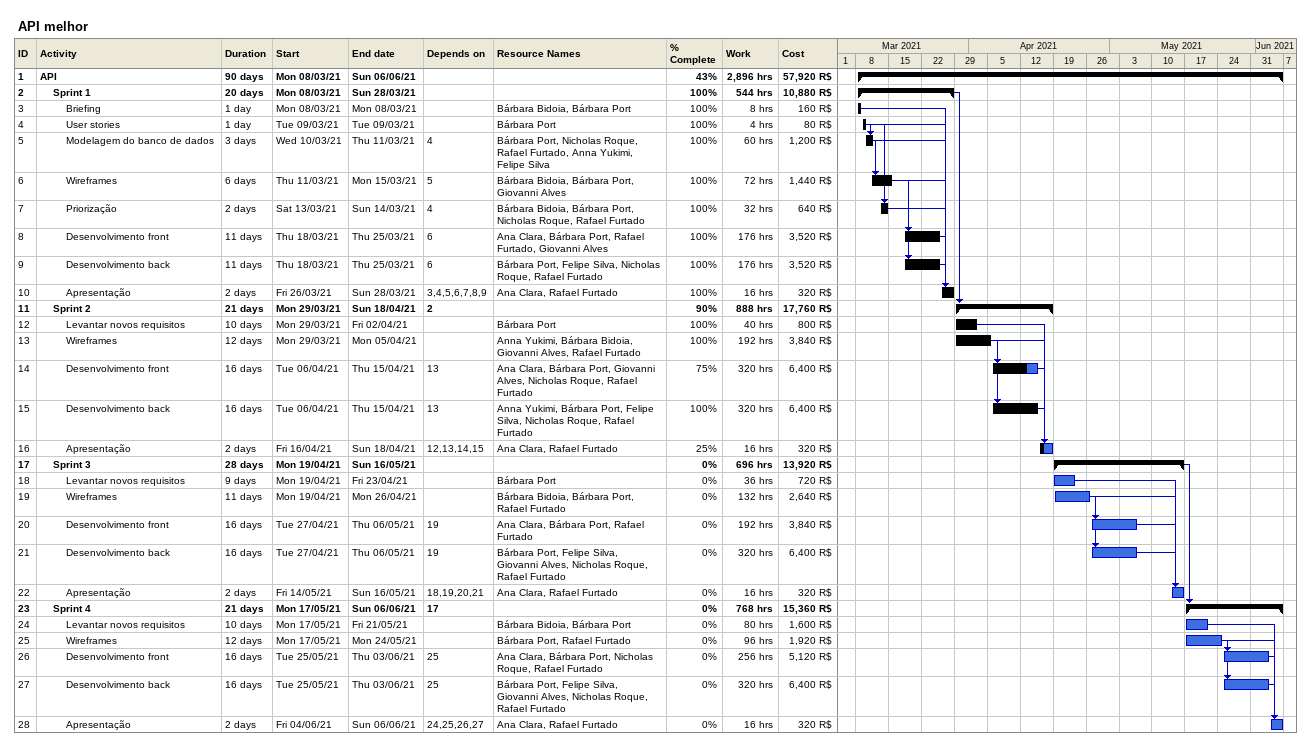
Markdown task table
API melhor

| ID | Level | Task | Duration | Start | Finish | Predecessors | Resources | % complete | Work (h) | Cost (R$) |
|---|---|---|---|---|---|---|---|---|---|---|
| 1 | 1 | **API** | 90d | 2021-03-08 | 2021-06-06 |  |  | 43 | 2896 | 57920 |
| 2 | 2 | **Sprint 1** | 20d | 2021-03-08 | 2021-03-28 |  |  | 100 | 544 | 10880 |
| 3 | 3 | Briefing | 1d | 2021-03-08 | 2021-03-08 |  | Bárbara Bidoia, Bárbara Port | 100 | 8 | 160 |
| 4 | 3 | User stories | 1d | 2021-03-09 | 2021-03-09 |  | Bárbara Port | 100 | 4 | 80 |
| 5 | 3 | Modelagem do banco de dados | 3d | 2021-03-10 | 2021-03-11 | 4 | Bárbara Port, Nicholas Roque, Rafael Furtado, Anna Yukimi, Felipe Silva | 100 | 60 | 1200 |
| 6 | 3 | Wireframes | 6d | 2021-03-11 | 2021-03-15 | 5 | Bárbara Bidoia, Bárbara Port, Giovanni Alves | 100 | 72 | 1440 |
| 7 | 3 | Priorização | 2d | 2021-03-13 | 2021-03-14 | 4 | Bárbara Bidoia, Bárbara Port, Nicholas Roque, Rafael Furtado | 100 | 32 | 640 |
| 8 | 3 | Desenvolvimento front | 11d | 2021-03-18 | 2021-03-25 | 6 | Ana Clara, Bárbara Port, Rafael Furtado, Giovanni Alves | 100 | 176 | 3520 |
| 9 | 3 | Desenvolvimento back | 11d | 2021-03-18 | 2021-03-25 | 6 | Bárbara Port, Felipe Silva, Nicholas Roque, Rafael Furtado | 100 | 176 | 3520 |
| 10 | 3 | Apresentação | 2d | 2021-03-26 | 2021-03-28 | 3, 4, 5, 6, 7, 8, 9 | Ana Clara, Rafael Furtado | 100 | 16 | 320 |
| 11 | 2 | **Sprint 2** | 21d | 2021-03-29 | 2021-04-18 | 2 |  | 90 | 888 | 17760 |
| 12 | 3 | Levantar novos requisitos | 10d | 2021-03-29 | 2021-04-02 |  | Bárbara Port | 100 | 40 | 800 |
| 13 | 3 | Wireframes | 12d | 2021-03-29 | 2021-04-05 |  | Anna Yukimi, Bárbara Bidoia, Giovanni Alves, Rafael Furtado | 100 | 192 | 3840 |
| 14 | 3 | Desenvolvimento front | 16d | 2021-04-06 | 2021-04-15 | 13 | Ana Clara, Bárbara Port, Giovanni Alves, Nicholas Roque, Rafael Furtado | 75 | 320 | 6400 |
| 15 | 3 | Desenvolvimento back | 16d | 2021-04-06 | 2021-04-15 | 13 | Anna Yukimi, Bárbara Port, Felipe Silva, Nicholas Roque, Rafael Furtado | 100 | 320 | 6400 |
| 16 | 3 | Apresentação | 2d | 2021-04-16 | 2021-04-18 | 12, 13, 14, 15 | Ana Clara, Rafael Furtado | 25 | 16 | 320 |
| 17 | 2 | **Sprint 3** | 28d | 2021-04-19 | 2021-05-16 |  |  | 0 | 696 | 13920 |
| 18 | 3 | Levantar novos requisitos | 9d | 2021-04-19 | 2021-04-23 |  | Bárbara Port | 0 | 36 | 720 |
| 19 | 3 | Wireframes | 11d | 2021-04-19 | 2021-04-26 |  | Bárbara Bidoia, Bárbara Port, Rafael Furtado | 0 | 132 | 2640 |
| 20 | 3 | Desenvolvimento front | 16d | 2021-04-27 | 2021-05-06 | 19 | Ana Clara, Bárbara Port, Rafael Furtado | 0 | 192 | 3840 |
| 21 | 3 | Desenvolvimento back | 16d | 2021-04-27 | 2021-05-06 | 19 | Bárbara Port, Felipe Silva, Giovanni Alves, Nicholas Roque, Rafael Furtado | 0 | 320 | 6400 |
| 22 | 3 | Apresentação | 2d | 2021-05-14 | 2021-05-16 | 18, 19, 20, 21 | Ana Clara, Rafael Furtado | 0 | 16 | 320 |
| 23 | 2 | **Sprint 4** | 21d | 2021-05-17 | 2021-06-06 | 17 |  | 0 | 768 | 15360 |
| 24 | 3 | Levantar novos requisitos | 10d | 2021-05-17 | 2021-05-21 |  | Bárbara Bidoia, Bárbara Port | 0 | 80 | 1600 |
| 25 | 3 | Wireframes | 12d | 2021-05-17 | 2021-05-24 |  | Bárbara Port, Rafael Furtado | 0 | 96 | 1920 |
| 26 | 3 | Desenvolvimento front | 16d | 2021-05-25 | 2021-06-03 | 25 | Ana Clara, Bárbara Port, Nicholas Roque, Rafael Furtado | 0 | 256 | 5120 |
| 27 | 3 | Desenvolvimento back | 16d | 2021-05-25 | 2021-06-03 | 25 | Bárbara Port, Felipe Silva, Giovanni Alves, Nicholas Roque, Rafael Furtado | 0 | 320 | 6400 |
| 28 | 3 | Apresentação | 2d | 2021-06-04 | 2021-06-06 | 24, 25, 26, 27 | Ana Clara, Rafael Furtado | 0 | 16 | 320 |
